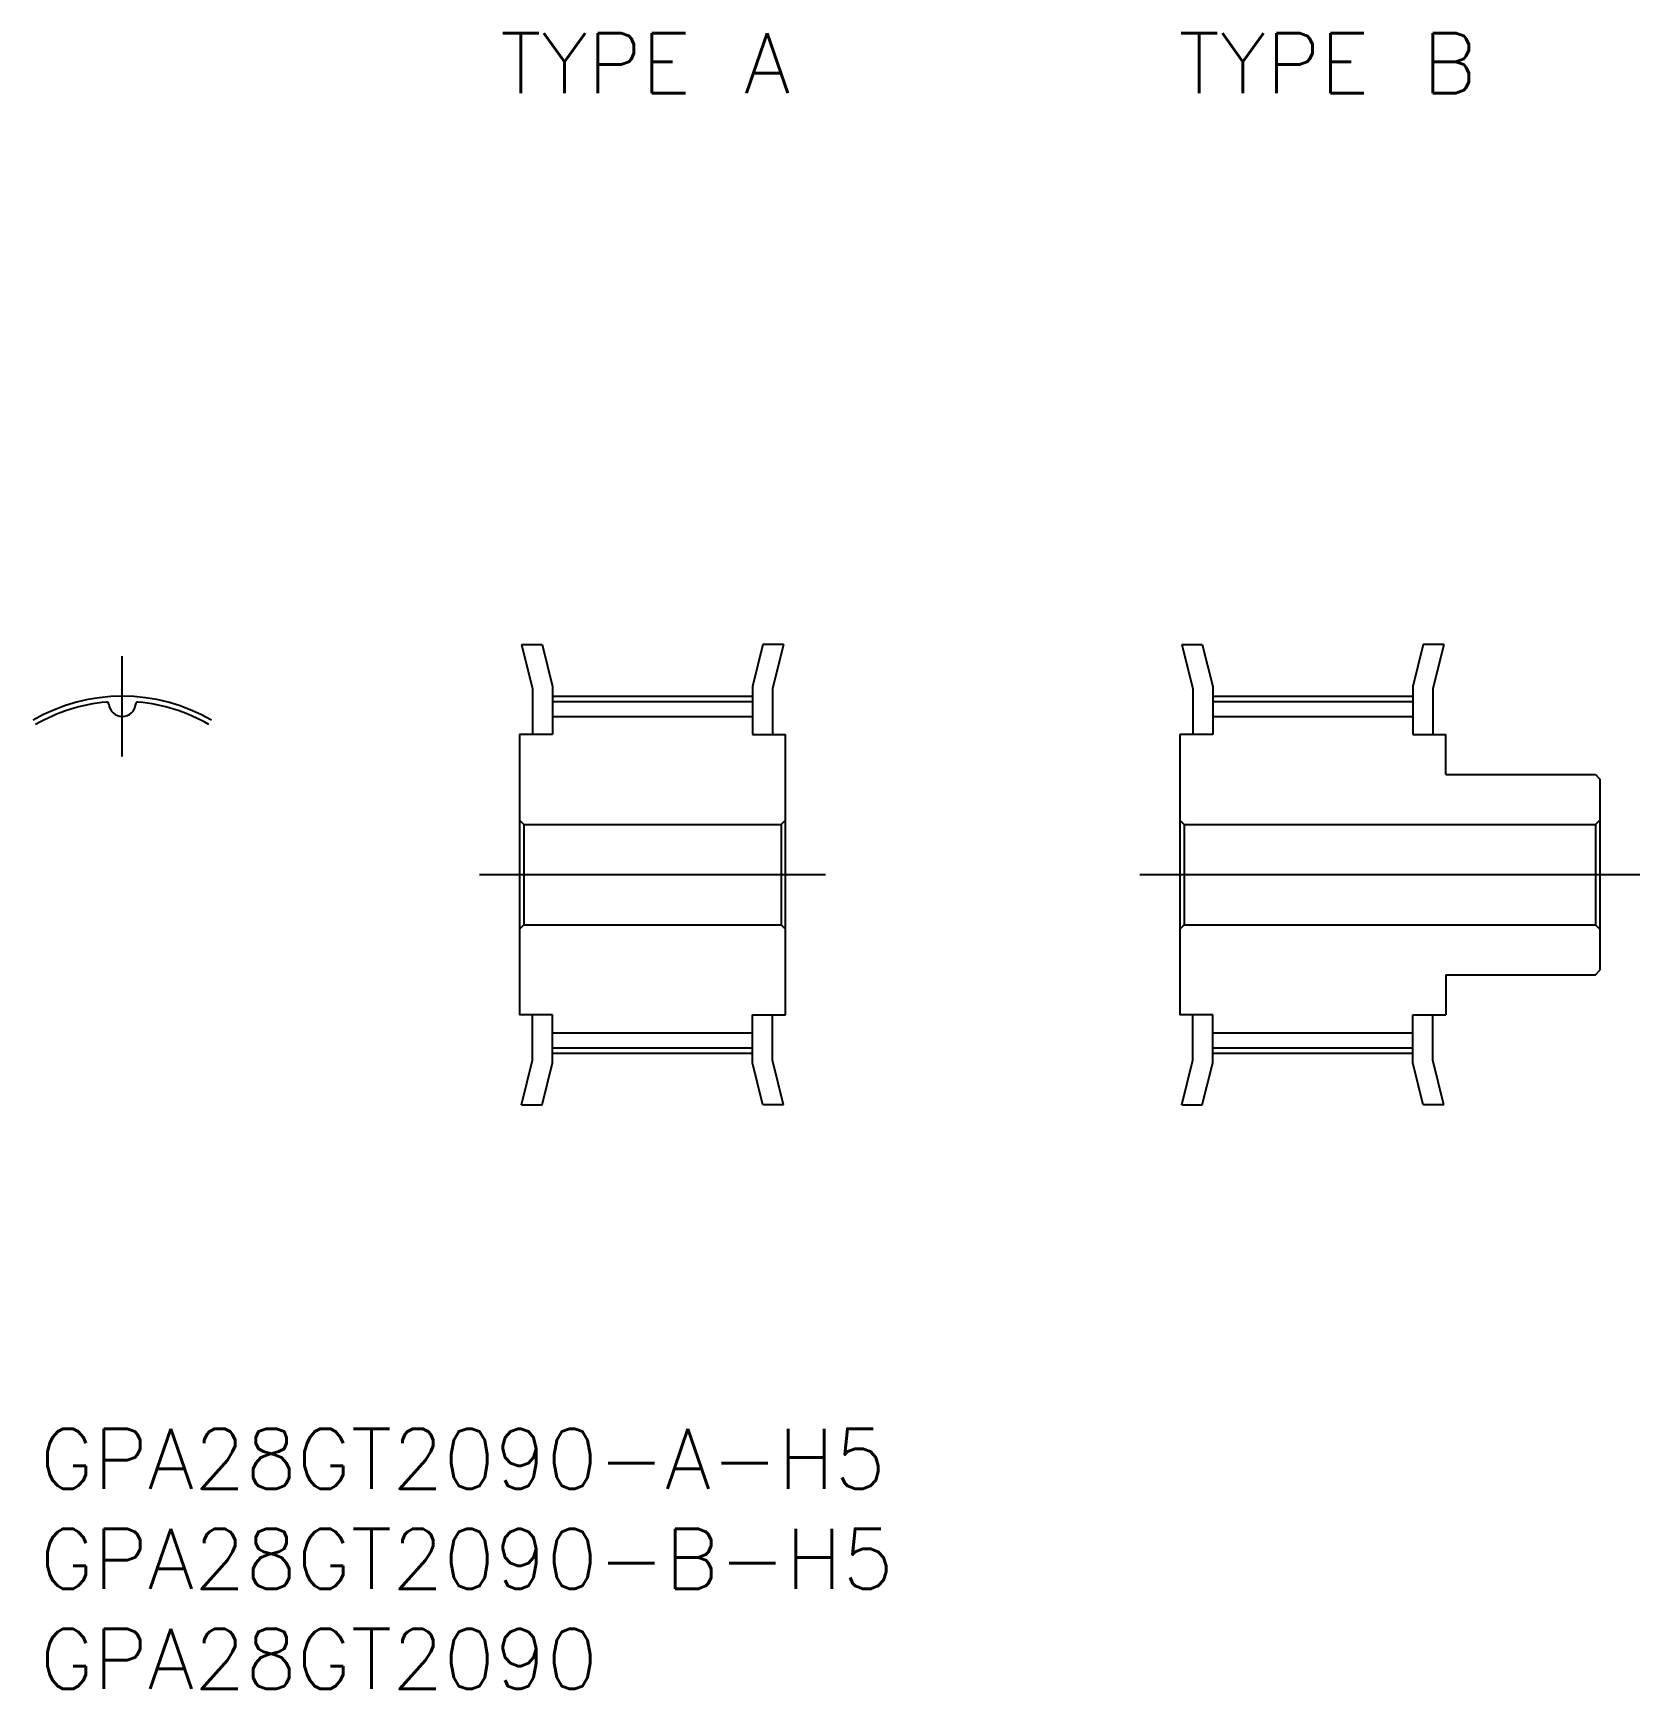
# Model space of a CAD drawing. Extents: x -4.5 to 75.8, y -40.7 to 42.1.
import ezdxf

# ---------------------------------------------------------------- set-up
doc = ezdxf.new("R2010")
doc.units = 0
doc.linetypes.add('CENTER', pattern=[50.8, 31.75, -6.35, 6.35, -6.35])
doc.layers.get('0').update_dxf_attribs({"linetype": 'CONTINUOUS'})
doc.layers.add('CENTER', color=1, linetype='CONTINUOUS')
doc.styles.get("Standard").update_dxf_attribs({"font": 'txt.shx', "height": 3, "bigfont": 'bigfont.shx'})

msp = doc.modelspace()

# ---------------------------------------------------------------- linework, layer by layer
at = {"color": 7, "linetype": 'CONTINUOUS'}
for p, q in [((19.95, 11.5), (20.5, 9.28)), ((19.95, 11.5), (20.98, 11.5)), ((20.98, 11.5), (21.5, 9.402)), ((32.02, 11.5), (31.5, 9.402)), ((33.05, 11.5), (32.02, 11.5)), ((33.05, 11.5), (32.5, 9.28)), ((52.95, 11.5), (53.5, 9.28)), ((52.95, 11.5), (53.98, 11.5)), ((53.98, 11.5), (54.5, 9.402)), ((65.02, 11.5), (64.5, 9.402)), ((66.05, 11.5), (65.02, 11.5)), ((66.05, 11.5), (65.5, 9.28)), ((20.5, 9.28), (20.5, 7)), ((21.5, 9.402), (21.5, 7)), ((31.5, 9.402), (31.5, 7)), ((32.5, 9.28), (32.5, 7)), ((53.5, 9.28), (53.5, 7)), ((54.5, 9.402), (54.5, 7)), ((64.5, 9.402), (64.5, 7)), ((65.5, 9.28), (65.5, 7)), ((21.5, 8.66), (31.5, 8.66)), ((54.5, 8.66), (64.5, 8.66)), ((21.5, 7.91), (31.5, 7.91)), ((54.5, 7.91), (64.5, 7.91)), ((19.85, 7), (19.85, -7)), ((21.5, 7), (19.85, 7)), ((31.5, 7), (33.15, 7)), ((33.15, -7), (33.15, 7)), ((52.85, 7), (52.85, -7)), ((54.5, 7), (52.85, 7)), ((64.5, 7), (66.15, 7)), ((66.15, 5), (66.15, 7)), ((66.15, 5), (73.625, 5)), ((73.625, 5), (73.85, 4.775)), ((73.85, 4.775), (73.85, -4.775)), ((19.85, 2.725), (20.075, 2.5)), ((20.075, 2.5), (32.925, 2.5)), ((20.075, 2.5), (20.075, -2.5)), ((33.15, 2.725), (32.925, 2.5)), ((32.925, 2.5), (32.925, -2.5)), ((52.85, 2.725), (53.075, 2.5)), ((53.075, 2.5), (73.625, 2.5)), ((53.075, 2.5), (53.075, -2.5)), ((73.85, 2.725), (73.625, 2.5)), ((73.625, 2.5), (73.625, -2.5)), ((19.85, -2.725), (20.075, -2.5)), ((20.075, -2.5), (32.925, -2.5)), ((33.15, -2.725), (32.925, -2.5)), ((52.85, -2.725), (53.075, -2.5)), ((53.075, -2.5), (73.625, -2.5)), ((73.85, -2.725), (73.625, -2.5)), ((73.625, -5), (73.85, -4.775)), ((66.15, -5), (73.625, -5)), ((66.15, -5), (66.15, -7)), ((21.5, -7), (19.85, -7)), ((20.5, -9.28), (20.5, -7)), ((21.5, -9.402), (21.5, -7)), ((31.5, -9.402), (31.5, -7)), ((31.5, -7), (33.15, -7)), ((32.5, -9.28), (32.5, -7)), ((54.5, -7), (52.85, -7)), ((53.5, -9.28), (53.5, -7)), ((54.5, -9.402), (54.5, -7)), ((64.5, -9.402), (64.5, -7)), ((64.5, -7), (66.15, -7)), ((65.5, -9.28), (65.5, -7)), ((21.5, -7.91), (31.5, -7.91)), ((54.5, -7.91), (64.5, -7.91)), ((21.5, -8.66), (31.5, -8.66)), ((54.5, -8.66), (64.5, -8.66)), ((19.95, -11.5), (20.5, -9.28)), ((20.98, -11.5), (21.5, -9.402)), ((32.02, -11.5), (31.5, -9.402)), ((33.05, -11.5), (32.5, -9.28)), ((52.95, -11.5), (53.5, -9.28)), ((53.98, -11.5), (54.5, -9.402)), ((65.02, -11.5), (64.5, -9.402)), ((66.05, -11.5), (65.5, -9.28)), ((19.95, -11.5), (20.98, -11.5)), ((33.05, -11.5), (32.02, -11.5)), ((52.95, -11.5), (53.98, -11.5)), ((66.05, -11.5), (65.02, -11.5))]:
    msp.add_line(p, q, dxfattribs=at)
for centre, radius, start, end in [((0, 0), 8.66, 95.26312, 120), ((-0.784, 8.511), 0.113, 5.35808, 95.26312), ((0, 8.585), 0.675, 185.35808, 354.64192), ((0.784, 8.511), 0.113, 84.73687, 174.64192), ((0, 0), 8.66, 60, 84.73688)]:
    msp.add_arc(centre, radius, start, end, dxfattribs=at)
at = {"layer": 'CENTER', "color": 1, "linetype": 'CENTER'}
for p, q in [((0, 5.91), (0, 10.915)), ((21.5, 8.915), (31.5, 8.915)), ((54.5, 8.915), (64.5, 8.915)), ((17.85, 0), (35.15, 0)), ((50.85, 0), (75.85, 0)), ((21.5, -8.915), (31.5, -8.915)), ((54.5, -8.915), (64.5, -8.915))]:
    msp.add_line(p, q, dxfattribs=at)
msp.add_arc((0, 0), 8.915, 60, 120, dxfattribs=at)

# ---------------------------------------------------------------- texts
at = {"color": 7, "linetype": 'CONTINUOUS'}
for s, p in [('TYPE A', (18.885, 39.06)), ('TYPE B', (52.798, 39.06)), ('GPA28GT2090-A-H5', (-4.129, -30.695)), ('GPA28GT2090-B-H5', (-4.129, -35.695)), ('GPA28GT2090', (-4.129, -40.695))]:
    msp.add_text(s, height=3, dxfattribs=at).set_placement(p)

doc.saveas('drawing.dxf')
